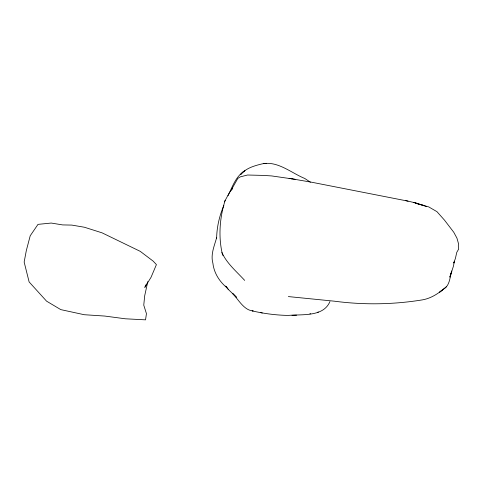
<?xml version="1.0" encoding="UTF-8"?>
<svg xmlns="http://www.w3.org/2000/svg" width="483" height="483" viewBox="0 0 483 483"><rect width="100%" height="100%" fill="white"/><g stroke="black" fill="none" stroke-linecap="round" stroke-linejoin="round"><path stroke-width="0.72" d="M147.792 281.571L144.683 295.819L143.765 305.147L146.434 313.624L145.546 319.849L125.363 318.792L104.817 316.063L84.253 314.717L60.786 309.621L46.555 301.151L29.125 281.939L24.15 262.046L26.33 250.532L30.212 235.782L38.006 224.366L51.246 223.055L62.621 224.915L71.804 225.09L84.428 227.245L102.094 232.854L140.263 251.359L153.189 261.152L156.414 264.612L151.064 277.248L144.803 287.415L146.385 284.01M225.163 200.373C219.765 217.211 218.256 236.163 222.228 253.454M450.283 275.793L449.842 277.127L451.786 271.011C449.661 277.49 450.011 285.888 443.008 289.474C437.139 294.376 430.178 298.5 422.601 299.84C393.476 304.616 363.808 305.063 334.55 301.205L288.339 296.58M329.937 301.537C323.447 317.198 302.092 314.131 288.2 315.423C276.034 315.206 263.911 313.612 252.126 310.871L253.152 310.895C244.156 310.581 238.312 299.436 232.643 293.471L236.362 297.172L228.477 289.601L225.658 286.153L228.477 289.601M450.5 275.129L453.308 266.58L454.455 261.225L453.742 263.012L455.366 258.562L456.779 252.349L458.681 249.065L458.295 245.847L458.608 244.03L456.942 238.137L453.766 232.257L444.499 220.151L436.946 211.657L428.741 206.917L415.241 203.071L426.278 206.434M223.864 205.444C219.439 215.798 216.807 227.101 216.638 238.258L216.589 237.841C214.343 245.938 210.437 254.632 212.894 263.229C213.999 273.04 219.487 281.625 226.998 287.802M228.012 195.724C232.462 186.673 235.837 176.144 244.947 170.62L242.436 172.636L243.776 171.447L243.523 171.646C248.485 167.607 254.746 165.711 260.856 164.184C276.837 159.897 290.977 172.878 304.719 178.45L310.436 182.206M224.426 201.834L229.316 192.814L232.667 188.243L231.26 189.994L237.805 178.426L240.286 176.869L247.507 175.015L263.531 175.414L271.724 175.939L295.113 179.302M443.008 289.474L439.675 292.143L446.298 286.781M309.887 313.865L310.611 313.715M317.717 312.205L318.436 312.054M266.453 163.314L263.507 163.574M291.98 315.333L296.592 315.176M291.974 178.801L289.076 178.342L311.994 182.29L408.05 201.145M413.617 202.443L423.82 205.42M405.412 200.53L416.545 203.132M260.494 312.573L262.311 312.996M244.67 280.394C236.622 271.579 226.829 263.513 221.878 252.482M222.258 253.515L222.977 255.519M242.158 172.992L240.824 174.381L242.158 172.992"/></g></svg>
